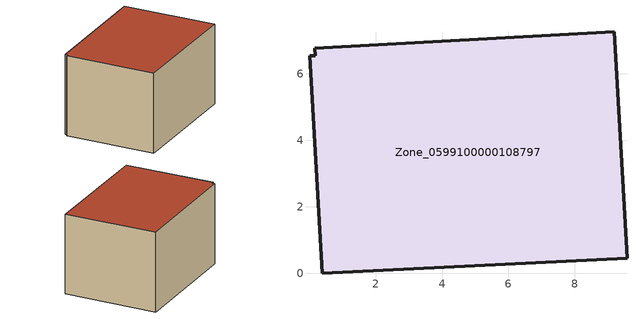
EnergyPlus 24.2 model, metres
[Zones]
Zone_0599100000108797
 floor ground (C_G): 9.57,0.46 0.4,0 0.01,6.55 0.18,6.55 0.17,6.78 9.18,7.27 z0
 wall outside (C_F): 9.57,0.46 9.18,7.27 0.17,6.78 0.18,6.55 0.01,6.55 0.4,0 9.57,0.46 z0:5.89
 roof outside (C_R): 0.4,0 9.57,0.46 9.18,7.27 0.17,6.78 0.18,6.55 0.01,6.55 z5.89
[BUILDING]
Pand.0599100000108797: North Axis=0; Terrain=City; Loads Convergence Tolerance Value=0.04; Temperature Convergence Tolerance Value=0.4; Solar Distribution=FullExterior; Maximum Number of Warmup Days=25; Minimum Number of Warmup Days=1
[Site:Location]
Rotterdam.The.Hague.AP_ZH_NLD Design_Conditions: Latitude=51.96; Longitude=4.45; Time Zone=1; Elevation=-4.5
[SITE:GROUNDTEMPERATURE:BUILDINGSURFACE]
18, 18, 18, 18, 18, 18, 18, 18, 18, 18, 18, 18
[MATERIAL] Thermal Absorptance=0.9; Solar Absorptance=0.7; Visible Absorptance=0.7
Name | Roughness | Thickness | Conductivity | Density | Specific Heat
G.TI.1946-1964 | MediumSmooth | 0.15 | 1 | 540 | 1210
F.TI.1946-1964 | Rough | 0.3 | 0.857143 | 1920 | 840
R.TI.1946-1964 | MediumRough | 0.2 | 0.277778 | 1500 | 1000
[CONSTRUCTION]
C_G: G.TI.1946-1964
C_F: F.TI.1946-1964
C_R: R.TI.1946-1964
[ZONE]
Zone_0599100000108797: Type=1; Multiplier=1; Ceiling Height=Autocalculate; Volume=Autocalculate; Floor Area=autocalculate; Part of Total Floor Area=Yes
[ZONEINFILTRATION:DESIGNFLOWRATE]
Infil_Zone_0599100000108797: Zone or ZoneList or Space or SpaceList=Zone_0599100000108797; Schedule=AlwaysOn; Design Flow Rate Calculation Method=Flow/Area; Flow Rate per Floor Area=0.003; Constant Term Coefficient=1; Temperature Term Coefficient=0; Velocity Term Coefficient=0; Velocity Squared Term Coefficient=0
[HVACTEMPLATE:ZONE:IDEALLOADSAIRSYSTEM]
Zone_0599100000108797: Maximum Heating Supply Air Temperature=50; Minimum Cooling Supply Air Temperature=13; Maximum Heating Supply Air Humidity Ratio=0.0156; Minimum Cooling Supply Air Humidity Ratio=0.0077; Heating Limit=NoLimit; Cooling Limit=NoLimit; Dehumidification Control Type=ConstantSensibleHeatRatio; Cooling Sensible Heat Ratio=0.7; Dehumidification Setpoint=60; Humidification Control Type=None; Humidification Setpoint=30; Outdoor Air Method=None; Outdoor Air Flow Rate per Person=0.00944; Outdoor Air Flow Rate per Zone Floor Area=0; Outdoor Air Flow Rate per Zone=0; Demand Controlled Ventilation Type=None; Outdoor Air Economizer Type=NoEconomizer; Heat Recovery Type=None; Sensible Heat Recovery Effectiveness=0.7; Latent Heat Recovery Effectiveness=0.65
[ZONECONTROL:THERMOSTAT]
ThermostatControl_Zone_0599100000108797: Zone or ZoneList=Zone_0599100000108797; Control Type Schedule=DualSetpointControlType; Control 1=Thermostat_Zone_0599100000108797; Temperature Difference Between Cutout And Setpoint=0
[THERMOSTATSETPOINT:DUALSETPOINT]
Thermostat_Zone_0599100000108797: Heating Setpoint Temperature Schedule=HeatingSetpoint_Zone_0599100000108797; Cooling Setpoint Temperature Schedule=CoolingSetpoint_Zone_0599100000108797
[SCHEDULE:COMPACT]
HeatingSetpoint_Zone_0599100000108797: Through: 12/31, For: AllDays, Until: 24:00, 21
CoolingSetpoint_Zone_0599100000108797: Through: 12/31, For: AllDays, Until: 24:00, 24
DualSetpointControlType: Through: 12/31, For: AllDays, Until: 24:00, 4
AlwaysOn: Through: 12/31, For: AllDays, Until: 24:00, 1
